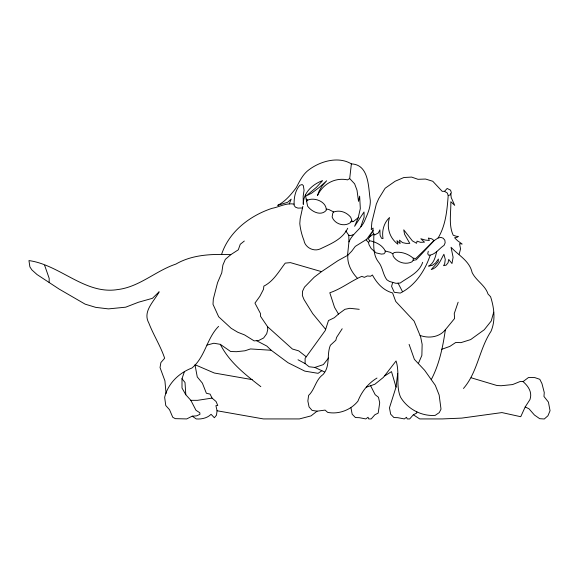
<?xml version="1.0" encoding="UTF-8"?>
<svg xmlns="http://www.w3.org/2000/svg" width="579" height="579" viewBox="0 0 579 579"><rect width="100%" height="100%" fill="white"/><g stroke="black" fill="none" stroke-linecap="round" stroke-linejoin="round"><path stroke-width="0.87" d="M413.196 260.326L413.276 258.248C408.152 253.768 401.073 251.358 394.306 252.495L392.772 253.725L393.235 256.258C396.977 262.381 405.423 265.095 411.893 261.86L413.196 260.326L416.287 259.761L434.084 240.611L438.137 237.962L440.945 237.412L443.13 238.193L444.846 240.22L445.157 242.789L444.064 245.366C439.041 248.507 434.807 255.498 428.453 255.144L427.765 253.703L428.265 251.272M413.276 258.248L415.852 258.458L434.084 240.611L431.768 238.816L428.337 238.063L429.343 240.488L425.326 240.068L420.81 238.729L424.487 242.16L420.557 242.326L417.046 241.153L416.562 243.281L412.378 240.864L403.737 229.812L404.576 234.271L409.78 243.375L406.06 243.375L402.528 242.63L399.459 240.126L400.111 243.556L396.955 240.683L397.882 244.208C389.544 238.02 386.302 227.409 389.551 217.516C383.87 222.683 381.67 231.137 383.023 238.577L381.547 238.295L380.077 235.262L379.896 229.841L378.326 232.968L374.555 234.987L372.992 232.78L373.086 228.09L371.248 229.653L371.892 222.112L376.299 204.177L378.695 198.691L385.136 188.247L395.153 181.234L403.881 177.514L411.611 177.087L418.002 179.309L425.579 179.049L432.774 181.27L442.19 191.331L444.542 191.331L447.285 193.031L448.204 195.514C447.075 210.097 445.837 225.122 438.137 237.962M347.516 255.404L348.949 241.899L348.79 235.291L345.822 230.934M385.252 251.04L385.093 252.495L383.942 253.797L381.409 254.109L376.111 252.878L371.197 248.579L369.047 244.743L368.541 242.536L366.196 240.046L373.042 230.435L368.418 238.859L369.619 240.755C375.583 241.747 382.61 245.286 385.252 251.04L390.145 252.27L392.772 253.725M360.855 226.57L364.119 217.226L364.017 211.972L354.616 226.295L358.22 217.682L360.326 208.563L359.624 196.143L358.524 201.354L357.019 190.238L354.616 183.825L349.694 178.556L351.381 163.886C338.491 156.012 320.404 161.143 309.02 169.734C302.839 174.156 299.698 181.14 296.231 187.654C291.128 194.522 285.425 201.376 277.696 205.357L287.611 202.295L291.194 199.125L289.268 203.967M416.866 411.908L416.692 413.102L413.355 414.767L409.693 418.928L407.175 418.928L406.552 417.264L404.33 418.928L397.802 417.683L393.915 417.546L390.666 414.217L389.457 407.833L396.036 387.098L397.686 373.477M252.227 379.643L214.31 373.014L194.978 364.705L197.258 376.929L202.375 383.124L206.377 393.257L210.076 394.111L212.073 398.099L216.061 401.515L217.769 405.495L215.916 405.64L217.06 410.764L216.488 415.179L214.353 417.741L211.074 414.325C207.188 418.147 201.485 419.355 196.216 418.928L192.235 416.171L186.706 418.928L175.256 418.653L172.745 417.256L169.538 409.722L165.768 405.539L164.653 397.303C167.982 383.508 178.897 372.934 191.96 368.005C205.299 356.961 206.652 338.418 218.587 326.368M458.141 302.195L454.262 313.572L454.595 318.479L445.374 329.726C442.899 346.785 439.331 364.285 431.254 379.614M342.189 328.763L336.594 337.383L335.834 340.249L330.392 345.243C326.397 354.775 330.681 365.812 323.133 374.425C315.548 379.824 314.998 389.399 308.607 395.435L307.854 401.03L309.063 406.928L312.088 410.402L317.082 411.162L325.094 410.106L327.671 412.371C338.802 414.586 350.809 409.983 357.916 401.182C361.68 391.636 368.114 383.349 376.98 378.051M306.711 201.231L307.789 200.059C314.853 197.106 326.795 201.847 326.238 210.372C320.773 216.495 311.574 211.588 307.601 206.146L305.328 194.805M302.86 206.356L300.183 218.724L299.799 223.617A62.474 62.474 0 0 0 303.924 240.299C304.959 247.457 313.623 251.974 320.158 248.934C330.66 243.868 342.305 239.525 347.74 228.242M436.74 251.322C435.495 256.808 433.989 263.293 428.612 266.145L432.318 265.341L435.524 263.04L438.433 259.03L438.18 261.788L431.239 269.582C438.137 267.701 440.677 259.891 443.898 254.275L445.273 259.428L444.658 263.901L443.557 265.681L446.17 265.131L448.095 262.728L448.711 259.428L451.982 263.525L453.096 257.271L451.034 247.24C458.336 255.325 469.518 260.745 472.109 272.514C476.047 280.735 485.325 285.331 487.988 293.98L490.594 296.752C494.169 307.919 495.747 320.281 490.992 331.354C479.202 349.202 477.661 372.174 463.461 388.48M459.183 254.181L460.551 248.869L459.523 243.643L462.187 244.07L457.497 240.676L454.566 237.752L457.157 237.274L458.445 236.391L456.527 236.348L453.219 235.248C448.421 225.057 451.128 212.732 450.809 201.724L454.71 205.35L451.215 197.562L450.817 193.748M493.706 312.182L491.209 321.027L484.283 329.726L470.655 339.591L460.964 342.638L455.76 342.464L449.84 346.408L441.77 349.282M392.714 282.378L391.57 286.352L394.263 292.308L400.313 293.075C415.208 285.628 424.964 270.777 430.139 255.39M351.518 220.845L351.764 220.034L350.657 217.168C346.517 212.196 339.916 209.757 333.692 211.986L332.831 212.992L332.129 216.966C334.575 224.001 344.281 227.156 350.309 222.654L351.518 220.845L353.328 221.598L358.22 217.682M192.235 416.171L196.614 415.86L199.965 414.325L199.791 412.74L195.984 410.279L190.838 400.328L185.801 394.74L182.001 388.024L182.001 378.738L184.346 371.805M471.19 377.79L496.948 385.513L501.19 385.737L512.589 384.572L520.174 381.503L523.076 381.612C528.294 386.229 532.47 392.186 529.973 399.546L525.196 406.943L520.738 416.721L501.942 412.581L461.767 418.103L442.284 418.928L419.688 418.928L413.355 414.767M221.54 254.514C228.958 231.701 249.766 215.743 271.877 208.382C279.339 206.971 286.236 202.686 294.023 204.119M418.342 363.576L421.867 355.405L422.142 344.302L420.615 336.804L414.123 321.121L395.718 301.42L392.584 292.952C383.189 290.347 376.893 283.261 372.413 274.996L370.618 276.234L367.303 275.959L364.401 277.341L361.774 276.371C350.802 281.119 341.27 288.95 329.798 292.764L334.539 307.369L338.469 314.057L334.358 317.712L328.474 320.563L325.282 330.479L305.111 358.365L305.111 363.576L309.143 366.768L314.846 367.433L324.421 371.906M422.692 262.309C419.167 272.854 408.47 277.023 400.183 283.037L395.978 283.312L389.443 281.445L386.83 279.766C382.726 274.236 382.712 266.847 378.152 261.578C372.304 253.711 374.027 243.108 373.773 233.887L369.489 236.985M348.949 241.899C352.314 233.75 360.42 229.602 364.249 221.692C367.115 214.874 370.661 207.955 370.292 200.348C368.244 187.343 369.308 164.639 351.381 163.886M368.541 242.536L369.619 240.755M366.312 387.199L374.859 384.246L383.327 377.443L396.058 360.97C399.944 372.637 395.58 385.657 400.552 397.158C407.529 408.969 421.454 416.431 435.155 415.382L439.28 412.588L441.01 409.129L439.15 395.03L435.292 385.317L424.639 370.285L414.39 359.371L409.092 344.36M328.59 358.01L323.335 364.611L314.846 367.433M444.542 191.331L447.154 188.457L450.556 190.158L451.338 192.641L450.296 194.862L448.204 195.514M325.659 329.357L312.689 313.601L303.989 299.502L302.383 295.565L302.491 291.353L304.482 287.148L314.238 277.182L321.526 271.645L338.006 260.63L347.813 255.245L351.685 251.235L355.274 246.401L366.883 239.17M445.374 329.726C439.432 337.282 428.728 338.628 420.101 335.444M244.316 241.038L240.256 244.28L238.309 249.795L230.782 254.666L225.332 259.37L222.893 265.044L221.757 272.832L217.538 282.726L213.318 299.104L213 304.301L218.674 316.785L231.173 328.307L237.795 332.266L244.512 334.894L254.152 340.879L258.82 340.445L263.64 337.962L266.709 333.728L267.73 329.639L267.585 326.722L260.456 316.206L260.456 313.514L254.955 303.099L259.87 296.31L263.503 289.29L263.85 286.135C273.52 281.256 278.868 271.406 285.237 263.119L290.419 262.62L321.526 271.645M317.082 411.162L311.032 415.888L299.394 418.928L263.409 418.928L217.06 410.764M523.076 381.612L528.489 377.501L534.822 377.602L539.794 379.303L541.966 383.609L544.267 392.519L543.963 396.449L548.422 402.115L550.05 410.721L547.958 415.758L544.289 418.986L539.693 418.689L534.439 415.02L529.018 408.817L525.196 406.943M338.469 314.057L344.946 309.309L349.817 308.303L359.233 309.309M321.852 370.705L318.074 373.325L304.844 371.132L288.024 362.729L271.225 350.266L266.818 346.061L256.483 340.662M384.782 375.894L391.498 371.609L396.036 387.098M349.694 178.556L347.588 179.859C334.821 177.261 322.981 183.898 317.473 195.564L319.159 190.94L321.96 186.17L326.665 180.771L319.015 187.639L311.509 193.248L306.182 195.912L316.438 187.321L322.597 180.626C312.472 184.245 303.049 192.923 303.302 204.401L303.164 196.267L304.062 190.245L303.338 185.606L302.129 184.535L299.835 185.273C295.058 190.52 293.719 198.611 294.175 205.545L295.456 207.166L297.946 208.107L302.513 207.97M353.371 234.488L351.019 235.537L348.79 235.291M206.985 345.091L213.875 343.238L220.317 344.339L230.616 351.511L236.507 351.699L244.968 350.78L250.49 348.942L271.225 350.266M212.073 398.099L197.533 400.328L190.838 400.328M350.91 221.75L353.328 221.598M230.782 254.666C212.095 253.892 192.496 254.463 175.871 264.096C155.606 270.856 139.438 286.989 117.588 289.58C85.07 294.877 60.086 264.835 28.95 260.586L29.884 266.883L31.867 269.894L37.034 274.547L59.188 289.109L85.135 304.149L95.752 307.369L108.454 308.889L125.708 307.181L138.417 302.252L152.458 298.308L159.145 291.773C154.26 301.304 142.304 311.336 148.817 322.995C153.457 335.038 160.571 345.996 164.653 358.242L160.882 362.563L160.043 367.585L164.928 380.837L166.05 393.539M326.491 209.062L328.792 209.468L333.692 211.986M298.026 359.769L305.111 363.576M306.182 199.118L307.789 200.059M306.219 356.773L298.706 350.86L292.395 349.014L267.585 326.722M260.825 386.656C245.293 374.577 229.371 362.295 220.317 344.339M357.352 278.173C351.554 272.137 347.103 263.8 347.813 255.245M182.001 378.738L185.012 382.487L185.801 394.74M398.077 283.174L402.521 291.7M370.589 385.723L375.178 394.704L378.478 397.281L379.708 402.832L378.196 413.102L374.866 414.767L371.197 418.928L368.678 418.928L368.056 417.264L365.834 418.928L359.313 417.683L355.419 417.546L352.17 414.217L350.961 407.833M44.634 265.334L49.172 278.325L49.172 282.523"/></g></svg>
